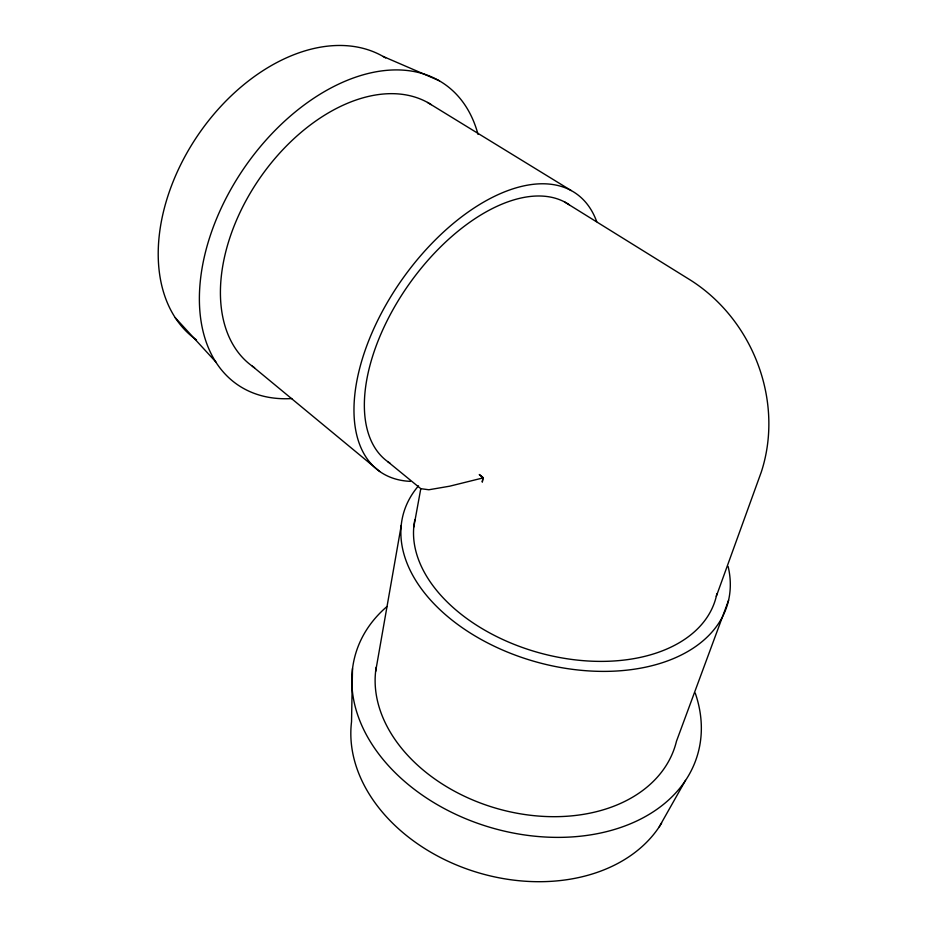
<?xml version="1.0" encoding="UTF-8"?>
<svg xmlns="http://www.w3.org/2000/svg" width="927" height="927" viewBox="0 0 927 927"><rect width="100%" height="100%" fill="white"/><g stroke="black" fill="none" stroke-linecap="round" stroke-linejoin="round"><path stroke-width="1.39" d="M352.503 668.506L351.53 721.809A165.168 123.569 16.9 0 0 472.689 870.974A165.168 123.569 16.9 0 0 661.635 823.037M375.609 671.588L401.275 525.285M413.79 527.057L420.788 488.68L387.695 461.611M483.129 477.892L482.26 482.121L482.967 477.463L479.259 474.508L483.129 477.892L449.699 486.188L428.853 489.769L420.788 488.68M716.304 596.328L761.334 471.913C784.648 400.174 752.04 317.405 687.822 278.482L564.578 201.959M728.61 600.244L676.467 741.252A154.832 111.333 16.4 0 1 504.821 810.604A154.832 111.333 16.4 0 1 376.2 667.243M659.282 826.757L685.493 780.395M383.141 56.454L439.468 80.8M427.556 102.445L571.206 190.556M252.306 366.165L379.815 471.553M175.284 317.752L215.945 362.075M728.135 566.49A168.274 107.474 15.4 0 1 540.777 663.164A168.274 107.474 15.4 0 1 418.494 485.864M695.238 693.072A178.262 128.32 16.5 0 1 493.419 828.321A178.262 128.32 16.5 0 1 386.953 606.548M716.884 593.651A155.562 99.293 15.4 0 1 546.409 654.671A155.562 99.293 15.4 0 1 414.832 519.896M196.501 339.942A169.803 115.087 -55.9 0 1 197.057 136.478A169.803 115.087 -55.9 0 1 385.632 57.949M291.854 398.552A182.492 117.312 -55.5 0 1 246.234 165.006A182.492 117.312 -55.5 0 1 478.008 134.345M254.589 367.741A158.459 101.727 -55.5 0 1 257.915 180.962A158.459 101.727 -55.5 0 1 431.206 104.624M410.418 481.356A170.151 92.665 -54.7 0 1 403.5 277.474A170.151 92.665 -54.7 0 1 596.721 221.68M389.977 463.164A157.266 85.585 -54.7 0 1 407.648 286.2A157.266 85.585 -54.7 0 1 569.433 204.89"/></g></svg>
